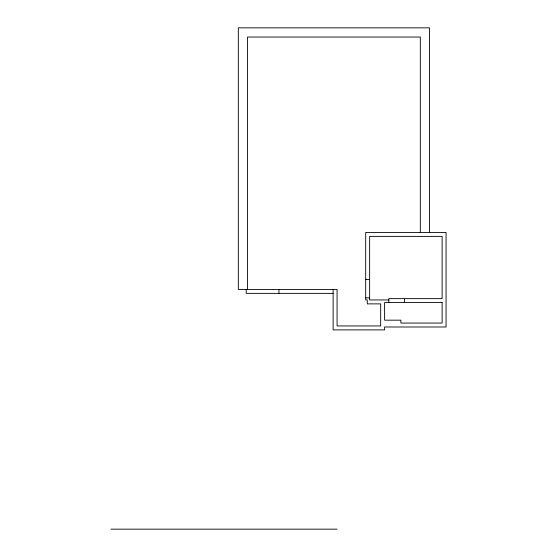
<?xml version="1.0" encoding="UTF-8"?>
<svg xmlns="http://www.w3.org/2000/svg" width="557" height="557" viewBox="0 0 557 557"><rect width="100%" height="100%" fill="white"/><g stroke="black" fill="none" stroke-linecap="round" stroke-linejoin="round"><path stroke-width="0.84" d="M365.698 279.461L369.639 279.461M333.135 293.379L246.201 293.379L246.201 289.438M365.698 297.842L369.639 297.842M388.814 299.945L369.639 299.945L369.639 236.384L442.126 236.384L442.126 298.629L388.814 298.629L388.814 302.569M110.934 529.15L337.069 529.15M429.524 232.443L429.524 27.85L238.319 27.85L238.319 289.438L337.069 289.438L337.069 325.942L380.668 325.942L380.668 303.885L367.272 303.885L367.272 299.945L365.698 299.945L365.698 232.443L446.066 232.443L446.066 326.994L384.608 326.994L384.608 329.883L333.135 329.883L333.135 289.438M420.326 232.443L420.326 37.041L247.51 37.041L247.51 289.438M404.57 298.629L404.57 302.569M278.946 289.438L278.946 293.379M442.126 302.569L384.608 302.569L384.608 320.171L400.894 320.171L400.894 323.06L442.126 323.06L442.126 302.569"/></g></svg>
